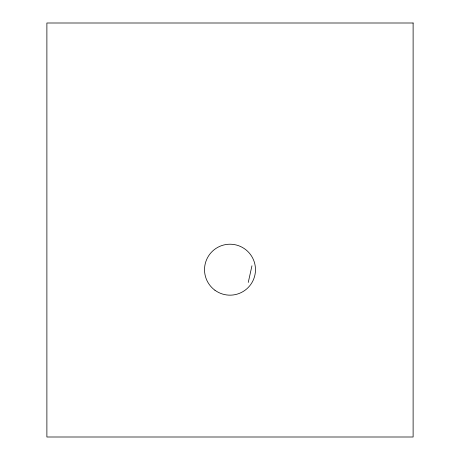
<?xml version="1.0" encoding="UTF-8"?>
<svg xmlns="http://www.w3.org/2000/svg" width="460" height="460" viewBox="0 0 460 460"><rect width="100%" height="100%" fill="white"/><g stroke="black" fill="none" stroke-linecap="round" stroke-linejoin="round"><path stroke-width="0.69" d="M248.256 282.446L251.953 265.788M413.114 23L46.886 23L46.886 437L413.114 437L413.114 23M214.946 290.243A25.478 25.478 0 0 0 255.329 272.446A25.478 25.478 0 0 0 219.725 246.376A25.478 25.478 0 0 0 214.946 290.243"/></g></svg>
